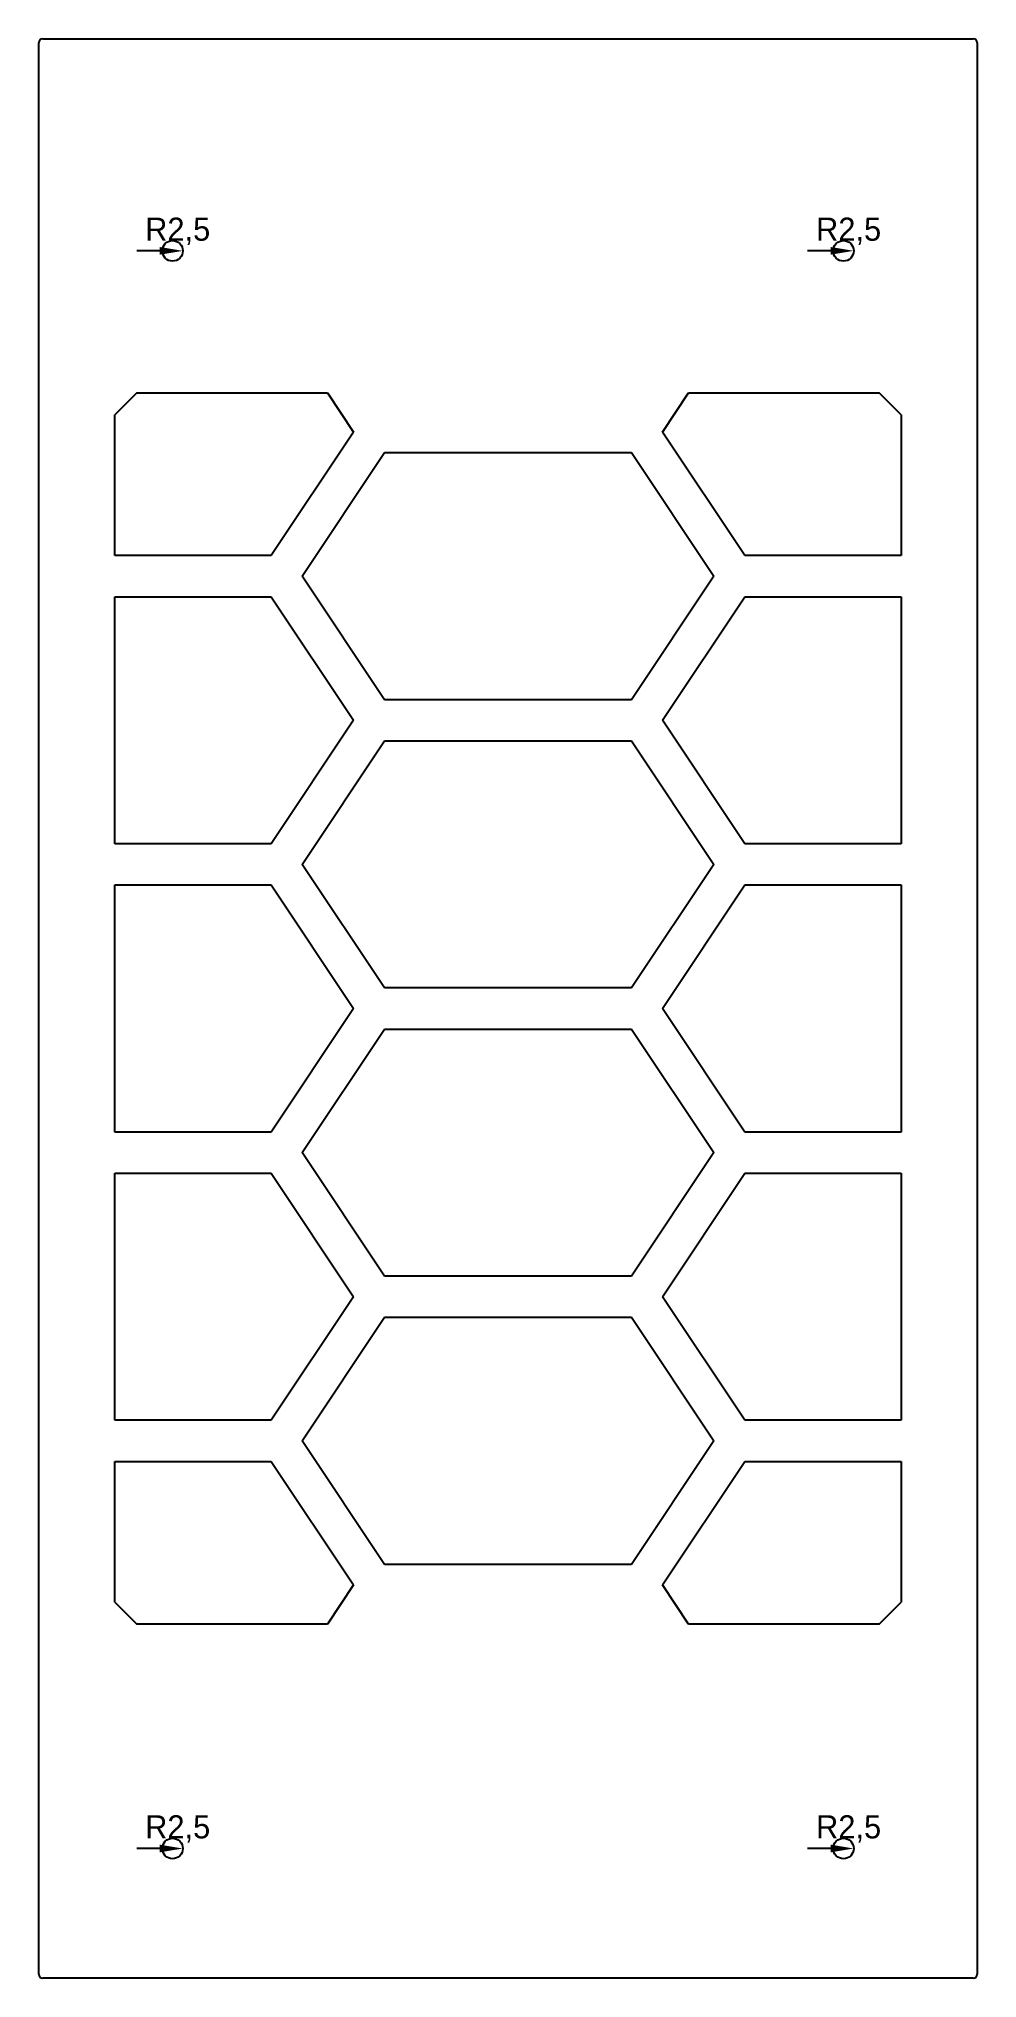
# Model space of a CAD drawing. Header units: millimetres. Extents: x 0 to 228, y -471 to 0.
import ezdxf

# ---------------------------------------------------------------- set-up
doc = ezdxf.new("R2010")
doc.units = ezdxf.units.MM
doc.layers.add('Dimensions', color=7, linetype='Continuous')
doc.layers.add('Sketch plane 01', color=7, linetype='Continuous')
doc.dimstyles.new('ISO-25', dxfattribs={"dimtxt": 2.5, "dimasz": 2.5, "dimexe": 1.25, "dimexo": 0.625, "dimtad": 1, "dimtxsty": 'Standard', "dimcen": 2.5, "dimadec": 0, "dimazin": 0, "dimtfac": 1, "dimtmove": 0, "dimatfit": 3, "dimfxl": 1, "dimarcsym": 0})

# ---------------------------------------------------------------- blocks, each defined once
blk = doc.blocks.new('*D1')
at = {"layer": 'Defpoints', "color": 0}
for p in [(195.5, -51.5), (198, -51.5)]:
    blk.add_point(p, dxfattribs=at)
at = {"layer": 'Dimensions', "color": 140, "lineweight": -2}
blk.add_line((192.39, -51.5), (186.8, -51.5), dxfattribs=at)
at = {"layer": 'Dimensions', "color": 140}
blk.add_solid([(192.39, -52.43), (192.39, -50.57), (198, -51.5)], dxfattribs=at)
at = {"layer": 'Dimensions', "color": 140, "insert": (196.75, -46.76), "char_height": 5.607, "attachment_point": 5}
blk.add_mtext('R2,5', dxfattribs=at)
blk = doc.blocks.new('*D2')
at = {"layer": 'Defpoints', "color": 0}
for p in [(32.5, -51.5), (35, -51.5)]:
    blk.add_point(p, dxfattribs=at)
at = {"layer": 'Dimensions', "color": 140, "lineweight": -2}
blk.add_line((29.39, -51.5), (23.8, -51.5), dxfattribs=at)
at = {"layer": 'Dimensions', "color": 140}
blk.add_solid([(29.39, -52.43), (29.39, -50.57), (35, -51.5)], dxfattribs=at)
at = {"layer": 'Dimensions', "color": 140, "insert": (33.75, -46.76), "char_height": 5.607, "attachment_point": 5}
blk.add_mtext('R2,5', dxfattribs=at)
blk = doc.blocks.new('*D3')
at = {"layer": 'Defpoints', "color": 0}
for p in [(32.5, -439.5), (35, -439.5)]:
    blk.add_point(p, dxfattribs=at)
at = {"layer": 'Dimensions', "color": 140, "lineweight": -2}
blk.add_line((29.39, -439.5), (23.8, -439.5), dxfattribs=at)
at = {"layer": 'Dimensions', "color": 140}
blk.add_solid([(29.39, -440.43), (29.39, -438.57), (35, -439.5)], dxfattribs=at)
at = {"layer": 'Dimensions', "color": 140, "insert": (33.75, -434.76), "char_height": 5.607, "attachment_point": 5}
blk.add_mtext('R2,5', dxfattribs=at)
blk = doc.blocks.new('*D4')
at = {"layer": 'Defpoints', "color": 0}
for p in [(195.5, -439.5), (198, -439.5)]:
    blk.add_point(p, dxfattribs=at)
at = {"layer": 'Dimensions', "color": 140, "lineweight": -2}
blk.add_line((192.39, -439.5), (186.8, -439.5), dxfattribs=at)
at = {"layer": 'Dimensions', "color": 140}
blk.add_solid([(192.39, -440.43), (192.39, -438.57), (198, -439.5)], dxfattribs=at)
at = {"layer": 'Dimensions', "color": 140, "insert": (196.75, -434.76), "char_height": 5.607, "attachment_point": 5}
blk.add_mtext('R2,5', dxfattribs=at)

msp = doc.modelspace()

# ---------------------------------------------------------------- linework, layer by layer
at = {"layer": 'Sketch plane 01'}
for p, q in [((1, 0), (227, 0)), ((0, -470), (0, -1)), ((228, -1), (228, -470)), ((23.7929, -86), (18.5, -91.2929)), ((23.7929, -86), (70.1667, -86)), ((70.1667, -86), (76.5, -95.5)), ((151.5, -95.5), (157.8333, -86)), ((157.8333, -86), (204.2071, -86)), ((209.5, -91.2929), (204.2071, -86)), ((18.5, -125.5), (18.5, -91.2929)), ((209.5, -91.2929), (209.5, -125.5)), ((76.5, -95.5), (56.5, -125.5)), ((171.5, -125.5), (151.5, -95.5)), ((64, -130.5), (84, -100.5)), ((84, -100.5), (144, -100.5)), ((144, -100.5), (164, -130.5)), ((56.5, -125.5), (18.5, -125.5)), ((209.5, -125.5), (171.5, -125.5)), ((84, -160.5), (64, -130.5)), ((164, -130.5), (144, -160.5)), ((18.5, -135.5), (56.5, -135.5)), ((18.5, -195.5), (18.5, -135.5)), ((56.5, -135.5), (76.5, -165.5)), ((151.5, -165.5), (171.5, -135.5)), ((171.5, -135.5), (209.5, -135.5)), ((209.5, -135.5), (209.5, -195.5)), ((144, -160.5), (84, -160.5)), ((76.5, -165.5), (56.5, -195.5)), ((171.5, -195.5), (151.5, -165.5)), ((64, -200.5), (84, -170.5)), ((84, -170.5), (144, -170.5)), ((144, -170.5), (164, -200.5)), ((56.5, -195.5), (18.5, -195.5)), ((209.5, -195.5), (171.5, -195.5)), ((84, -230.5), (64, -200.5)), ((164, -200.5), (144, -230.5)), ((18.5, -205.5), (56.5, -205.5)), ((18.5, -265.5), (18.5, -205.5)), ((56.5, -205.5), (76.5, -235.5)), ((151.5, -235.5), (171.5, -205.5)), ((171.5, -205.5), (209.5, -205.5)), ((209.5, -205.5), (209.5, -265.5)), ((144, -230.5), (84, -230.5)), ((76.5, -235.5), (56.5, -265.5)), ((171.5, -265.5), (151.5, -235.5)), ((64, -270.5), (84, -240.5)), ((84, -240.5), (144, -240.5)), ((144, -240.5), (164, -270.5)), ((56.5, -265.5), (18.5, -265.5)), ((209.5, -265.5), (171.5, -265.5)), ((84, -300.5), (64, -270.5)), ((164, -270.5), (144, -300.5)), ((18.5, -275.5), (56.5, -275.5)), ((18.5, -335.5), (18.5, -275.5)), ((56.5, -275.5), (76.5, -305.5)), ((151.5, -305.5), (171.5, -275.5)), ((171.5, -275.5), (209.5, -275.5)), ((209.5, -275.5), (209.5, -335.5)), ((144, -300.5), (84, -300.5)), ((76.5, -305.5), (56.5, -335.5)), ((171.5, -335.5), (151.5, -305.5)), ((64, -340.5), (84, -310.5)), ((84, -310.5), (144, -310.5)), ((144, -310.5), (164, -340.5)), ((56.5, -335.5), (18.5, -335.5)), ((209.5, -335.5), (171.5, -335.5)), ((84, -370.5), (64, -340.5)), ((164, -340.5), (144, -370.5)), ((18.5, -345.5), (56.5, -345.5)), ((18.5, -379.7071), (18.5, -345.5)), ((56.5, -345.5), (76.5, -375.5)), ((151.5, -375.5), (171.5, -345.5)), ((171.5, -345.5), (209.5, -345.5)), ((209.5, -345.5), (209.5, -379.7071)), ((144, -370.5), (84, -370.5)), ((76.5, -375.5), (70.1667, -385)), ((157.8333, -385), (151.5, -375.5)), ((18.5, -379.7071), (23.7929, -385)), ((204.2071, -385), (209.5, -379.7071)), ((70.1667, -385), (23.7929, -385)), ((204.2071, -385), (157.8333, -385)), ((227, -471), (1, -471))]:
    msp.add_line(p, q, dxfattribs=at)
for centre in [(32.5, -51.5), (195.5, -51.5), (32.5, -439.5), (195.5, -439.5)]:
    msp.add_circle(centre, 2.5, dxfattribs=at)
for centre, start, end in [((1, -1), 90, 180), ((227, -1), 360, 90), ((1, -470), 180, 270), ((227, -470), 270, 0)]:
    msp.add_arc(centre, 1, start, end, dxfattribs=at)

# ---------------------------------------------------------------- dimensions: what is measured, and where the dimension line sits
at = {"layer": 'Dimensions'}
for center, mpoint, picture, middle in [((32.5, -51.5), (35, -51.5), '*D2', (33.75, -51.5)), ((195.5, -51.5), (198, -51.5), '*D1', (196.75, -51.5)), ((32.5, -439.5), (35, -439.5), '*D3', (33.75, -439.5)), ((195.5, -439.5), (198, -439.5), '*D4', (196.75, -439.5))]:
    dim = msp.add_radius_dim(center=center, mpoint=mpoint, dimstyle='ISO-25', override={"dimscale": 2.242857, "dimdec": 3, "dimzin": 8, "dimlunit": 2, "dimclrd": 140, "dimclre": 140, "dimclrt": 140}, dxfattribs=at)
    dim.commit()
    dim.dimension.update_dxf_attribs({"geometry": picture, "text_midpoint": middle, "dimtype": 164})

doc.saveas('drawing.dxf')
